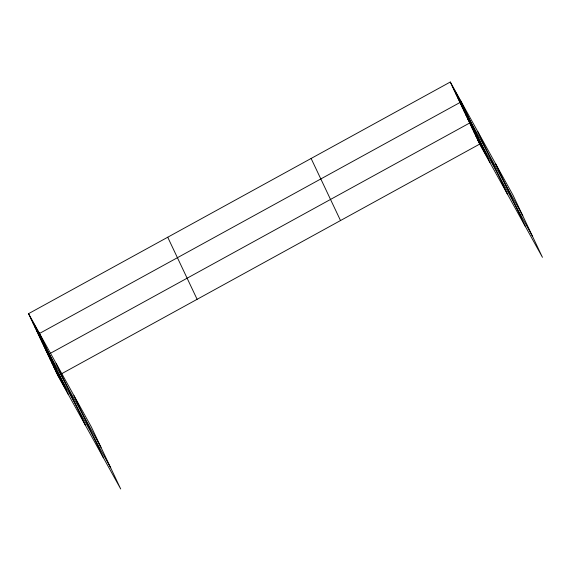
<?xml version="1.0" encoding="UTF-8"?>
<svg xmlns="http://www.w3.org/2000/svg" width="571" height="571" viewBox="0 0 571 571"><rect width="100%" height="100%" fill="white"/><g stroke="black" fill="none" stroke-linecap="round" stroke-linejoin="round"><path stroke-width="0.86" d="M28.55 313.672L91.317 426.901L120.709 488.983L57.942 375.754L28.55 313.672L450.291 82.017L513.058 195.246L542.45 257.328L479.683 144.099L450.291 82.017M57.942 375.754L59.455 374.919M61.725 373.677L479.683 144.099M452.232 86.114L462.517 104.664M454.173 90.211L464.451 108.761M456.115 94.308L466.393 112.858M458.049 98.405L468.334 116.955M522.758 215.731L459.99 102.502L38.25 334.156L101.017 447.393M461.932 106.599L472.217 125.149M463.873 110.695L474.151 129.246M465.815 114.792L476.093 133.343M467.749 118.889L478.034 137.44M532.457 236.223L469.69 122.986L47.95 354.648L110.717 467.877M471.689 127.212L481.974 145.762M473.687 131.43L483.972 149.98M475.686 135.655L485.971 154.206M477.684 139.874L487.969 158.424M30.491 317.769L40.769 336.319M32.433 321.866L42.711 340.416M34.367 325.962L44.652 344.513M36.308 330.059L46.594 348.61M40.191 338.253L50.469 356.804M42.133 342.35L52.411 360.901M44.067 346.447L54.352 364.997M46.008 350.551L56.293 369.102M49.948 358.866L60.233 377.417M51.947 363.085L62.232 381.635M53.945 367.31L64.23 385.86M55.944 371.528L66.229 390.079M495.735 164.005L525.127 226.08M477.891 131.808L507.284 193.89M460.576 100.567L489.968 162.649M311.116 158.46L340.509 220.542M167.724 237.229L197.116 299.304M73.994 395.66L103.387 457.742M56.151 363.47L85.543 425.545M38.835 332.222L68.227 394.304"/></g></svg>
